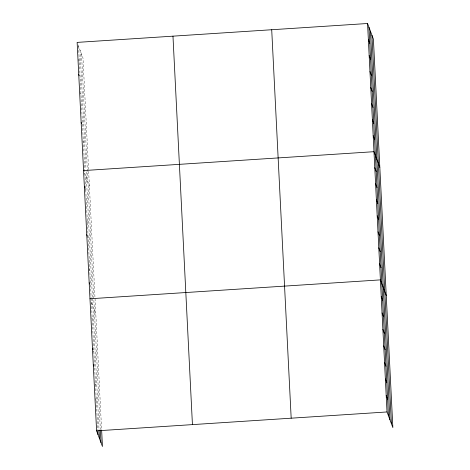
<?xml version="1.0" encoding="UTF-8"?>
<svg xmlns="http://www.w3.org/2000/svg" width="470" height="470" viewBox="0 0 470 470"><rect width="100%" height="100%" fill="white"/><g stroke="black" fill="none" stroke-linecap="round" stroke-linejoin="round"><path stroke-width="0.35" stroke-dasharray="2.35 1.76" d="M78.085 44.944L82.984 58.045L101.585 429.274M78.173 59.056L79.365 62.24M80.493 93.013L80.975 94.288M82.902 141.088L83.384 142.363M84.512 173.136L89.412 186.238M84.835 187.883L85.793 190.432M86.921 221.206L87.397 222.48M87.244 235.952L87.96 237.867M89.329 269.275L89.805 270.55M91.409 302.598L95.833 314.424M91.762 317.832L92.237 319.106M93.418 350.849L93.894 352.124M95.069 383.873L95.545 385.147M95.181 398.466L96.373 401.656M81.527 54.144L100.345 429.674M80.023 50.12L85.975 168.842M86.116 171.756L92.431 297.763M92.467 298.491L99.017 429.245M78.566 46.219L88.019 234.865M88.055 235.593L91.157 297.498M91.192 298.227L97.813 430.367"/><path stroke-width="0.7" d="M367.552 23.5L387.016 411.955L392.867 427.606L373.403 39.151L367.552 23.5L77.133 42.394L96.597 430.849L102.448 446.5L101.626 429.991M83.554 170.581L373.973 151.692L379.825 167.343M89.981 298.773L380.395 279.879L386.246 295.53M96.597 430.849L387.016 411.955M368.351 39.521L369.784 43.352M369.156 55.548L370.583 59.373M369.961 71.569L371.388 75.4M370.76 87.596L372.193 91.421M371.564 103.617L372.992 107.442M372.369 119.644L373.797 123.469M373.168 135.666L374.602 139.49M374.778 167.714L376.206 171.538M375.577 183.735L377.011 187.565M376.382 199.762L377.81 203.586M377.187 215.783L378.614 219.613M377.986 231.81L379.419 235.635M378.791 247.831L380.218 251.656M379.596 263.858L381.023 267.683M381.223 296.388L382.656 300.213M382.051 312.897L383.479 316.727M382.88 329.405L384.307 333.236M383.708 345.92L385.136 349.745M384.531 362.429L385.964 366.253M385.359 378.938L386.792 382.762M386.187 395.446L387.615 399.271M78.737 74.442L79.219 75.717M81.146 122.511L81.627 123.786M84.359 186.608L84.835 187.883M86.768 234.677L87.244 235.952M89.177 282.752L89.653 284.027M92.461 348.299L92.937 349.574M93.289 364.808L93.765 366.083M371.94 35.25L391.41 423.705M370.436 31.226L389.906 419.681M368.979 27.325L388.443 415.78M271.713 29.733L291.177 418.188M172.972 36.161L192.436 424.616M100.38 430.397L100.991 442.599M99.058 429.962L99.487 438.575M97.848 431.084L98.03 434.674"/></g></svg>
